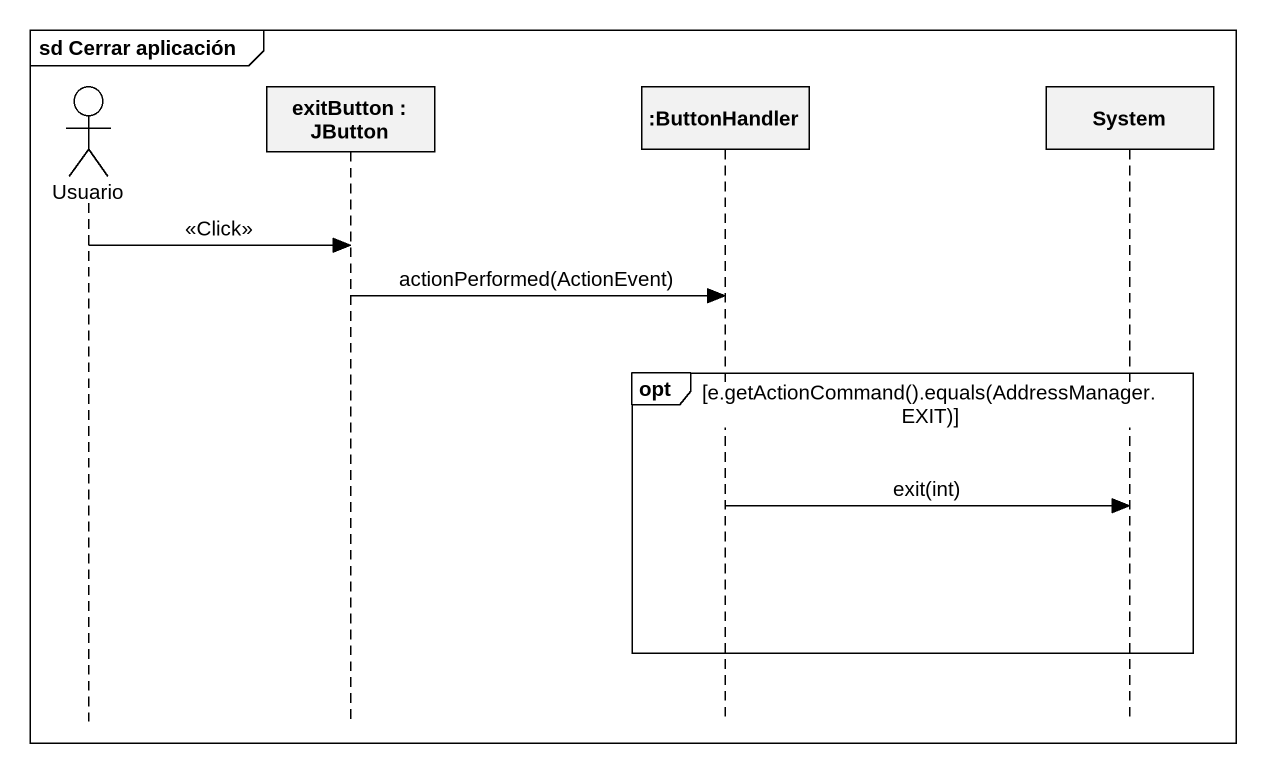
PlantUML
@startuml
mainframe sd Cerrar aplicación
hide footbox
actor Usuario
participant "exitButton : JButton" as exitButton
participant ":ButtonHandler" as ButtonHandler
participant System

Usuario -> exitButton : <<Click>>
exitButton -> ButtonHandler : actionPerformed(ActionEvent)
opt e.getActionCommand().equals(AddressManager.EXIT)
  ButtonHandler -> System : exit(int)
end
@enduml
